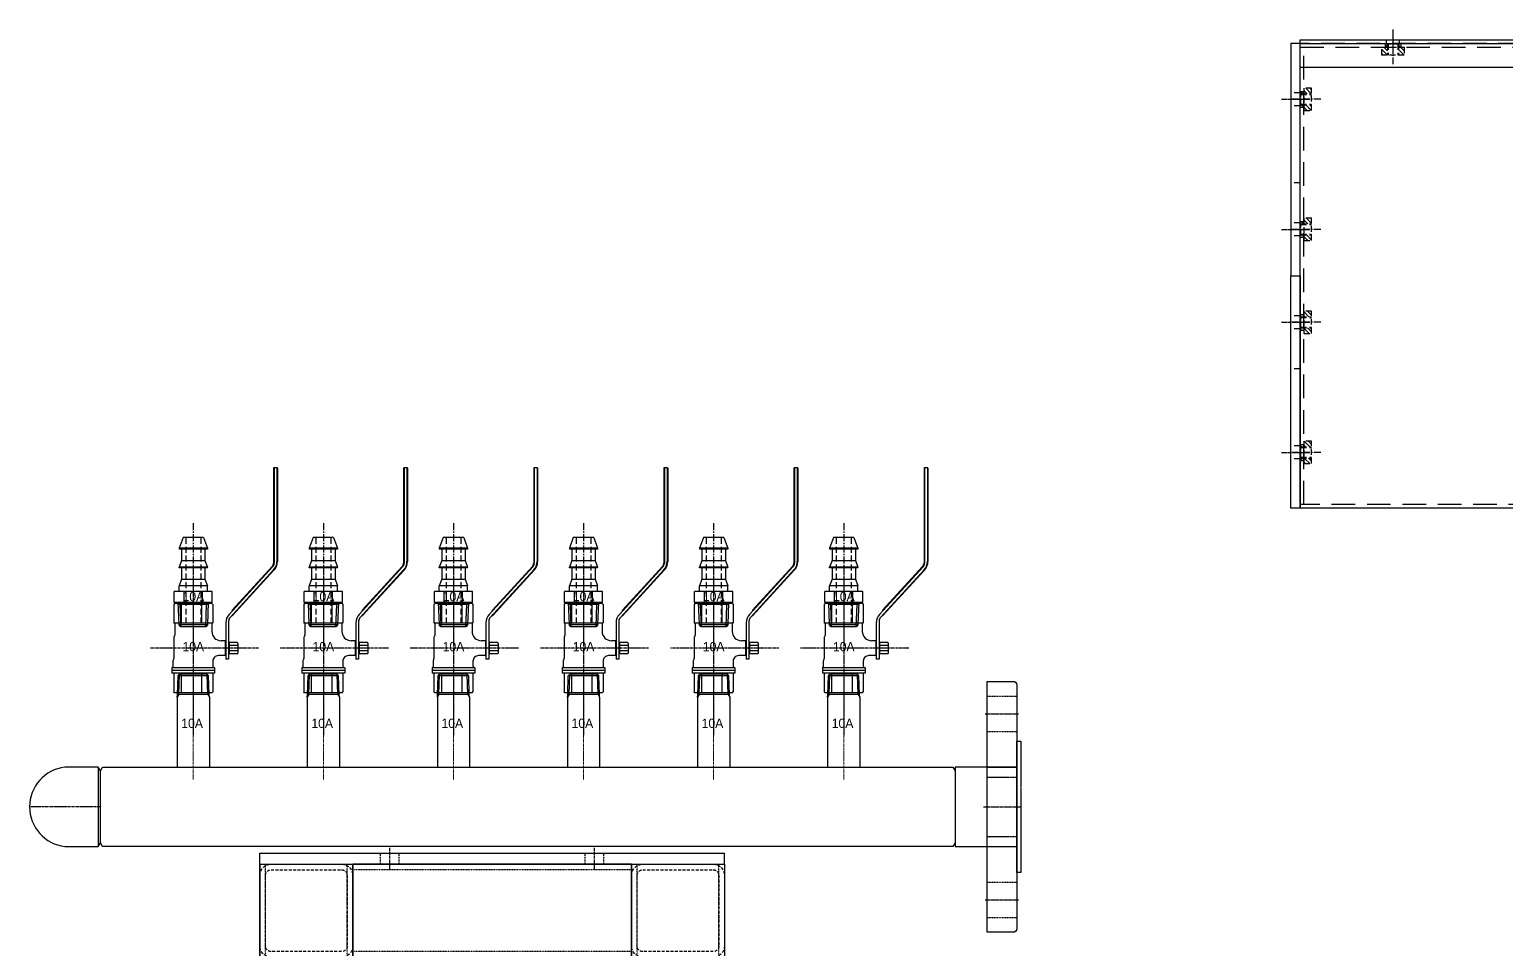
# Model space of a CAD drawing. Header units: millimetres. Extents: x -18234 to 26733, y 279 to 18488.
# Drawn here: x 10182 to 10976, y 6746 to 7241 of the extents above; entities that cross this region are included whole.
import ezdxf

# ---------------------------------------------------------------- set-up
doc = ezdxf.new("R2010")
doc.units = ezdxf.units.MM
for name, pattern in [('CENTER', [2, 1.25, -0.25, 0.25, -0.25]), ('CENTER1', [10, 7, -1, 1, -1]), ('HIDDEN', [0.375, 0.25, -0.125]), ('HIDDEN1', [1.5, 1, -0.5]), ('HIDDEN2', [4.7625, 3.175, -1.5875]), ('HIDDENX2', [19.05, 12.7, -6.35]), ('PHANTOM', [2.5, 1.25, -0.25, 0.25, -0.25, 0.25, -0.25])]:
    doc.linetypes.add(name, pattern=pattern)
doc.layers.add('02 숨은선', color=2, linetype='HIDDEN2', lineweight=15)
doc.layers.add('1중심선', color=1, linetype='CENTER', lineweight=18)
for name, color, linetype in [('3', 5, 'Continuous'), ('4', 102, 'Continuous'), ('44', 4, 'CENTER'), ('CENTER', 1, 'CENTER'), ('CL', 1, 'CENTER'), ('HL', 2, 'HIDDEN'), ('PL', 5, 'PHANTOM'), ('마크5', 254, 'Continuous')]:
    doc.layers.add(name, color=color, linetype=linetype)
doc.styles.add('H', font='')
doc.styles.get('H').set_extended_font_data('Dotum')

# ---------------------------------------------------------------- blocks, each defined once
blk = doc.blocks.new('RCWAEREW4WRTFE')
blk.add_line((-586.05, -10464.07), (-586.05, -10506.77))
blk.add_lwpolyline([(-584.84, -10465.97), (-586.05, -10464.07), (-603.89, -10464.07, 0.892272), (-603.89, -10506.77), (-586.05, -10506.77), (-584.84, -10504.87)], format="xyb", close=True)
at = {"layer": 'CENTER'}
blk.add_line((-584.84, -10485.42), (-622.94, -10485.42), dxfattribs=at)
blk = doc.blocks.new('A$C42802DEA')
for p, q in [((0.14, 45.77), (0.46, 55.97)), ((16.1, 56.77), (1.2, 56.77)), ((17.16, 45.77), (16.84, 55.97)), ((0, 44.33), (0.14, 45.77)), ((0, 44.33), (0, 6.77)), ((17.16, 45.77), (0.14, 45.77)), ((17.3, 44.33), (17.16, 45.77)), ((17.3, 44.33), (17.3, 6.77)), ((0, 6.77), (17.3, 6.77))]:
    blk.add_line(p, q)
at = {"layer": '1중심선'}
blk.add_line((8.65, 59.38), (8.65, 0), dxfattribs=at)
at = {"layer": '3'}
for p, q in [((0.46, 55.97), (1.2, 56.77)), ((16.84, 55.97), (0.46, 55.97)), ((16.84, 55.97), (16.1, 56.77))]:
    blk.add_line(p, q, dxfattribs=at)
at = {"layer": '4'}
for p, q in [((0.85, 45.77), (1.2, 56.77)), ((16.45, 45.77), (16.1, 56.77)), ((0.85, 45.77), (0, 44.33)), ((16.45, 45.77), (17.3, 44.33))]:
    blk.add_line(p, q, dxfattribs=at)
blk = doc.blocks.new('ASFSFSA')
blk.add_blockref('A$C42802DEA', (3027.06, -4148.87))
at = {"insert": (3029.27, -4116.01), "char_height": 5, "width": 22.7607, "attachment_point": 1, "style": 'H'}
blk.add_mtext('10A', dxfattribs=at)
blk = doc.blocks.new('BA-10S')
for p, q in [((-97, 45.1), (-97, 43.4)), ((-97, 45), (-46.61, 45)), ((-97, 43.5), (-45.81, 43.5)), ((-96.8, 45.3), (-46.61, 45.3)), ((-96.8, 43.2), (-45.81, 43.2)), ((-43.94, 42.45), (-20.41, 20.93)), ((-43.74, 42.67), (-18.18, 19.3)), ((-42.12, 43.2), (-16.57, 19.83)), ((-41.92, 43.42), (-17.32, 20.93)), ((-2.7, 24), (2.7, 24)), ((-1.5, 24), (-1.5, 19.3)), ((1.5, 24), (1.5, 19.3)), ((-14.5, 19), (6, 19)), ((-13.69, 17.5), (6, 17.5)), ((-4, 17.5), (-4, 15)), ((-4, 17.2), (4, 17.2)), ((-3, 23.7), (-3, 19)), ((-3, 19.3), (3, 19.3)), ((3, 23.7), (3, 19)), ((4, 17.5), (4, 13.5)), ((6, 19), (6, 17.5)), ((-24, 10.07), (-23.43, 10.5)), ((-24, 10.07), (-24, -10.07)), ((-23.43, 10.5), (-13.7, 10.5)), ((-13.5, 10.3), (-13.5, 10.2)), ((-13.5, 10.3), (-13.5, -10.3)), ((-13.3, 10), (-9, 10)), ((7, 10.5), (9.5, 10.5)), ((10.5, 11.5), (13.5, 11.5)), ((10.5, 11.5), (10.5, -11.5)), ((12, 11.5), (12, -11.5)), ((13.5, 11.5), (13.5, -11.5)), ((13.5, 10.5), (23.43, 10.5)), ((24, 10.07), (23.43, 10.5)), ((24, 10.07), (24, -10.07)), ((-24, 4.5), (-13.5, 4.5)), ((13.5, 4.5), (24, 4.5)), ((-24, -6.5), (-13.5, -6.5)), ((13.5, -6.5), (24, -6.5)), ((-24, -10.07), (-23.43, -10.5)), ((-23.43, -10.5), (-13.7, -10.5)), ((-13.3, -10), (-6.96, -10)), ((-6.45, -10.14), (-6.08, -10.36)), ((-5.57, -10.5), (5.6, -10.5)), ((6.17, -10.68), (6.38, -10.82)), ((6.95, -11), (10, -11)), ((10.5, -11.5), (13.5, -11.5)), ((13.5, -10.5), (23.43, -10.5)), ((24, -10.07), (23.43, -10.5))]:
    blk.add_line(p, q)
for centre, radius, start, end in [((-96.8, 45.1), 0.2, 90, 180), ((-96.8, 43.4), 0.2, 180, 270), ((-46.61, 38.5), 6.8, 46.35538, 90), ((-46.61, 38.5), 6.5, 46.35538, 90), ((-45.81, 40.5), 3, 46.35538, 90), ((-45.81, 40.5), 2.7, 46.35538, 90), ((-2.7, 23.7), 0.3, 90, 180), ((2.7, 23.7), 0.3, 360, 90), ((-20.14, 21.32), 0.474, 235.74532, 296.64734), ((-13.69, 24), 6.5, 226.35538, 270), ((12.9, 19.92), 30.25, 178.09352, 178.84557), ((-14.5, 22), 3, 226.35538, 270), ((-13.7, 10.3), 0.2, 0, 90), ((-13.3, 10.2), 0.2, 180, 270), ((-9, 15), 5, 270, 0), ((7, 13.5), 3, 180, 270), ((9.5, 11.5), 1, 270, 0), ((-13.7, -10.3), 0.2, 270, 0), ((-13.3, -10.2), 0.2, 90, 180), ((-6.96, -11), 1, 59.20053, 90), ((-5.57, -9.5), 1, 239.20053, 270), ((5.6, -11.5), 1, 55.45362, 90), ((6.95, -10), 1, 235.45362, 270), ((10, -11.5), 0.5, 0, 90)]:
    blk.add_arc(centre, radius, start, end)
at = {"layer": 'CENTER'}
for p, q in [((0, 35.04), (0, -23.24)), ((-40.44, 0), (47, 0))]:
    blk.add_line(p, q, dxfattribs=at)
blk = doc.blocks.new('A$C77996F6E')
blk.add_blockref('BA-10S', (97, 23.24))
blk = doc.blocks.new('ASFASFFFF')
at = {"rotation": 270}
blk.add_blockref('A$C77996F6E', (3012.47, -3981.1), dxfattribs=at)
at = {"insert": (3029.91, -4074.78), "char_height": 5, "width": 22.7607, "attachment_point": 1, "style": 'H'}
blk.add_mtext('10A', dxfattribs=at)
blk = doc.blocks.new('A$C58A02667')
at = {"color": 1, "linetype": 'CENTER', "ltscale": 3}
blk.add_line((10.25, 62.82), (10.25, 0), dxfattribs=at)
for p, q in [((4.75, 55.08), (2.65, 49.31)), ((2.65, 49.31), (2.65, 48.81)), ((17.85, 49.31), (2.65, 49.31)), ((17.85, 48.81), (2.65, 48.81)), ((3.95, 48.81), (3.95, 42.81)), ((15.75, 55.08), (4.75, 55.08)), ((15.75, 55.08), (17.85, 49.31)), ((16.55, 48.81), (16.55, 42.81)), ((17.85, 49.31), (17.85, 48.81)), ((3.95, 42.81), (2.65, 39.24)), ((3.95, 42.81), (16.55, 42.81)), ((16.55, 42.81), (17.85, 39.24)), ((17.85, 39.24), (2.65, 39.24)), ((2.65, 38.73), (2.65, 39.24)), ((17.85, 38.73), (2.65, 38.73)), ((17.85, 38.73), (2.65, 38.73)), ((3.95, 32.73), (2.65, 29.16)), ((3.95, 38.73), (3.95, 32.73)), ((3.95, 32.73), (16.55, 32.73)), ((16.55, 38.73), (16.55, 32.73)), ((16.55, 32.73), (17.85, 29.16)), ((17.85, 38.73), (17.85, 39.24)), ((0, 20.08), (0, 26.08)), ((20.5, 26.08), (0, 26.08)), ((17.85, 29.16), (2.65, 29.16)), ((2.65, 26.08), (2.65, 29.16)), ((5.34, 20.08), (5.34, 26.08)), ((15.16, 20.08), (15.16, 26.08)), ((17.85, 26.08), (17.85, 29.16)), ((20.5, 20.08), (20.5, 26.08)), ((20.5, 20.08), (0, 20.08)), ((2, 20.08), (2.5, 8.3)), ((18.5, 20.08), (2, 20.08)), ((18, 8.3), (18.5, 20.08)), ((3.5, 7.08), (2.5, 8.3)), ((2.5, 8.3), (18, 8.3)), ((18, 8.3), (16.96, 7.08)), ((16.96, 7.08), (3.5, 7.08))]:
    blk.add_line(p, q)
at = {"color": 2, "linetype": 'HIDDEN2'}
for p, q in [((6.05, 55.08), (6.25, 54.88)), ((6.25, 54.88), (6.25, 7.08)), ((14.45, 55.08), (14.25, 54.88)), ((14.25, 54.88), (14.25, 7.08))]:
    blk.add_line(p, q, dxfattribs=at)
at = {"color": 3}
for p, q in [((3.07, 19.08), (2, 20.08)), ((18.46, 19.08), (2.04, 19.08)), ((3.07, 19.08), (3.5, 7.08)), ((16.96, 7.08), (17.43, 19.08)), ((18.5, 20.08), (17.43, 19.08))]:
    blk.add_line(p, q, dxfattribs=at)
blk = doc.blocks.new('ASFDASFS')
blk.add_blockref('A$C58A02667', (2960.23, -4050.81))
at = {"insert": (2964.73, -4024.95), "char_height": 5, "width": 22.7607, "attachment_point": 1, "style": 'H'}
blk.add_mtext('10A', dxfattribs=at)
blk = doc.blocks.new('A$C33E11796')
for name, p in [('ASFASFFFF', (-3012.47, 4148.87)), ('ASFDASFS', (-2947.24, 4126)), ('ASFSFSA', (-3012.47, 4148.87))]:
    blk.add_blockref(name, p)
blk = doc.blocks.new('A$C782951C8')
at = {"layer": '44'}
for points in [[(47, 100.2), (50, 100.2), (50, 0), (47, 0)], [(0, 19.9), (47, 19.9), (47, 80.4), (0, 80.4)]]:
    blk.add_lwpolyline(points, close=True, dxfattribs=at)
blk = doc.blocks.new('A$C63697C70')
at = {"ltscale": 0.5}
for p, q in [((2, 135), (2, 0)), ((16, 135), (2, 135)), ((18, 2), (18, 133)), ((2, 88.85), (18, 88.85)), ((2, 46.15), (18, 46.15)), ((2, 0), (16, 0))]:
    blk.add_line(p, q, dxfattribs=at)
for centre, start, end in [((16, 133), 0, 90), ((16, 2), 270, 0)]:
    blk.add_arc(centre, 2, start, end, dxfattribs=at)
at = {"layer": 'CL', "ltscale": 0.5}
for p, q in [((1, 117.5), (19, 117.5)), ((0, 67.5), (20, 67.5)), ((1, 17.5), (19, 17.5))]:
    blk.add_line(p, q, dxfattribs=at)
at = {"layer": 'HL', "ltscale": 0.5}
for p, q in [((2, 127), (18, 127)), ((2, 108), (18, 108)), ((2, 27), (18, 27)), ((2, 8), (18, 8))]:
    blk.add_line(p, q, dxfattribs=at)
at = {"layer": 'PL', "ltscale": 0.5}
for p, q in [((2, 83.5), (18, 83.5)), ((2, 51.5), (18, 51.5))]:
    blk.add_line(p, q, dxfattribs=at)
blk = doc.blocks.new('A$C40CC65C4')
at = {"color": 5}
for p, q in [((38.1, 86.95), (39.31, 88.85)), ((39.31, 88.85), (496.89, 88.85)), ((496.89, 88.85), (498.1, 86.95)), ((38.1, 48.05), (38.1, 86.95)), ((498.1, 86.95), (498.1, 48.05)), ((39.31, 46.15), (38.1, 48.05)), ((498.1, 48.05), (496.89, 46.15)), ((496.89, 46.15), (39.31, 46.15))]:
    blk.add_line(p, q, dxfattribs=at)
at = {"ltscale": 0.5, "xscale": -1, "rotation": 180}
blk.add_blockref('A$C63697C70', (513.27, 135), dxfattribs=at)
at = {"layer": '마크5'}
for name, p in [('A$C33E11796', (64.86, 82.08)), ('A$C33E11796', (134.86, 82.08)), ('A$C33E11796', (204.86, 82.08)), ('A$C33E11796', (274.86, 82.08)), ('A$C33E11796', (344.86, 82.08)), ('A$C33E11796', (414.86, 82.08)), ('RCWAEREW4WRTFE', (622.94, 10552.92))]:
    blk.add_blockref(name, p, dxfattribs=at)
at = {"layer": '마크5', "xscale": 0.7057851236616769, "yscale": 0.7057851236616769, "zscale": 0.7057851236616769}
blk.add_blockref('A$C782951C8', (498.1, 32.14), dxfattribs=at)
blk = doc.blocks.new('A$C2EF3131F')
at = {"linetype": 'HIDDEN2'}
h = blk.add_hatch(dxfattribs=at)
h.set_pattern_fill('ANSI31', color=2, scale=0.5, style=0)
h.set_pattern_definition([(45, (-11955.3411, -14227.6622), (-1.12253202, 1.12253202), [])])
h.paths.add_polyline_path([(6, 3), (6, 6), (1.8, 6), (1.8, 3)])
h.paths.add_polyline_path([(1.8, 4.25), (0, 4.25), (0, 3), (1.8, 3)])
h.paths.add_polyline_path([(1.8, -4.25), (1.8, -3), (0, -3), (0, -4.25)])
h.paths.add_polyline_path([(1.8, -3), (1.8, -6), (6, -6), (6, -3)])
at = {"color": 2, "linetype": 'HIDDEN2'}
for p, q in [((0, -4.25), (0, 4.25)), ((0, 4.25), (1.8, 4.25)), ((0, 3), (6, 3)), ((0, 2.6), (6, 2.6)), ((1.8, -6), (1.8, 6)), ((1.8, 6), (6, 6)), ((6, 6), (6, -6)), ((0, -2.6), (6, -2.6)), ((0, -3), (6, -3)), ((0, -4.25), (1.8, -4.25)), ((6, -6), (1.8, -6))]:
    blk.add_line(p, q, dxfattribs=at)
at = {"layer": 'CENTER', "color": 1, "linetype": 'CENTER', "ltscale": 3}
blk.add_line((11, 0), (-5, 0), dxfattribs=at)
blk = doc.blocks.new('A$C579619B4')
at = {"linetype": 'HIDDEN2'}
h = blk.add_hatch(dxfattribs=at)
h.set_pattern_fill('ANSI31', color=2, scale=0.5, style=0)
h.set_pattern_definition([(45, (-11957.1411, -14227.6622), (-1.12253202, 1.12253202), [])])
h.paths.add_polyline_path([(4.2, 3), (4.2, 6), (0, 6), (0, 3)])
h.paths.add_polyline_path([(0, 4.25), (-1.8, 4.25), (-1.8, 3), (0, 3)])
h.paths.add_polyline_path([(0, -4.25), (0, -3), (-1.8, -3), (-1.8, -4.25)])
h.paths.add_polyline_path([(0, -3), (0, -6), (4.2, -6), (4.2, -3)])
at = {"color": 2, "linetype": 'HIDDEN2'}
for p, q in [((-1.8, -4.25), (-1.8, 4.25)), ((-1.8, 4.25), (0, 4.25)), ((-1.8, 3), (4.2, 3)), ((-1.8, 2.6), (4.2, 2.6)), ((0, -6), (0, 6)), ((0, 6), (4.2, 6)), ((4.2, 6), (4.2, -6)), ((-1.8, -2.6), (4.2, -2.6)), ((-1.8, -3), (4.2, -3)), ((-1.8, -4.25), (0, -4.25)), ((4.2, -6), (0, -6))]:
    blk.add_line(p, q, dxfattribs=at)
at = {"layer": 'CENTER', "color": 1, "linetype": 'CENTER', "ltscale": 3}
blk.add_line((9.2, 0), (-6.8, 0), dxfattribs=at)
blk = doc.blocks.new('A$C02D15A55')
at = {"color": 2, "linetype": 'HIDDENX2'}
for p, q in [((0, -2), (1687, -2)), ((1685, -2), (1685, -248)), ((1687, -248), (0, -248))]:
    blk.add_line(p, q, dxfattribs=at)
at = {"color": 4}
blk.add_lwpolyline([(0, -250), (0, 0), (1687, 0), (1687, -250)], close=True, dxfattribs=at)
at = {"color": 4, "xscale": -1}
for p in [(1686.8, -30), (1686.8, -100), (1686.8, -150), (1686.8, -220)]:
    blk.add_blockref('A$C2EF3131F', p, dxfattribs=at)
at = {"color": 4, "rotation": 90}
blk.add_blockref('A$C579619B4', (1637, -248, -2745.71), dxfattribs=at)
blk = doc.blocks.new('A$C66056C52')
at = {"color": 1, "linetype": 'CENTER'}
for p, q in [((-10, 0), (5, 0)), ((-10, -70), (5, -70))]:
    blk.add_line(p, q, dxfattribs=at)
at = {"linetype": 'HIDDEN2'}
for p, q in [((0, 3.5), (-5, 3.5)), ((0, -3.5), (-5, -3.5)), ((0, -45), (-5, -45)), ((0, -66.5), (-5, -66.5)), ((0, -73.5), (-5, -73.5))]:
    blk.add_line(p, q, dxfattribs=at)
at = {"color": 2, "elevation": 5491.41}
blk.add_lwpolyline([(0, 30), (-5, 30), (-5, -95), (0, -95)], close=True, dxfattribs=at)
blk = doc.blocks.new('A$C4E973352')
at = {"color": 2, "linetype": 'HIDDENX2'}
for p, q in [((-1098, 1, 2745.71), (50, 1, 2745.71)), ((-3.5, 1), (-3.5, -1)), ((3.5, 1), (3.5, -1))]:
    blk.add_line(p, q, dxfattribs=at)
at = {"color": 1, "linetype": 'CENTER1'}
blk.add_line((0, 6.5), (0, -6.5), dxfattribs=at)
at = {"color": 4, "elevation": 2745.71}
blk.add_lwpolyline([(-1100, -1), (-1100, 14), (50, 14), (50, -1)], close=True, dxfattribs=at)
blk = doc.blocks.new('etr')
at = {"color": 2, "linetype": 'HIDDEN1'}
for p, q in [((3853.17, -24197.45), (3859.17, -24197.45)), ((3853.17, -24207.45), (3859.17, -24207.45))]:
    blk.add_line(p, q, dxfattribs=at)
at = {"color": 1, "linetype": 'CENTER'}
blk.add_line((3850.17, -24202.45), (3862.17, -24202.45), dxfattribs=at)
blk = doc.blocks.new('A$C68565C69')
for p, q in [((3, 250), (9, 250)), ((3, 250), (3, 0)), ((9, 250), (9, 0)), ((3, 0), (9, 0))]:
    blk.add_line(p, q)
for p in [(-3850.17, 24382.45), (-3850.17, 24272.45)]:
    blk.add_blockref('etr', p)
blk = doc.blocks.new('asdfasfdfas')
at = {"color": 2, "linetype": 'HIDDEN2', "ltscale": 0.5}
for p, q in [((298053.32, 11177), (298015.32, 11177)), ((298053.32, 11174), (298015.32, 11174)), ((298009.32, 11171), (298009.32, 11133)), ((298012.32, 11171), (298012.32, 11133)), ((298056.32, 11133), (298056.32, 11171)), ((298059.32, 11133), (298059.32, 11171)), ((298015.32, 11130), (298053.32, 11130)), ((298015.32, 11127), (298053.32, 11127))]:
    blk.add_line(p, q, dxfattribs=at)
for centre, radius, start, end in [((298015.32, 11171), 6, 90, 180), ((298015.32, 11171), 3, 90, 180), ((298053.32, 11171), 6, 0, 90), ((298053.32, 11171), 3, 0, 90), ((298015.32, 11133), 6, 180, 270), ((298015.32, 11133), 3, 180, 270), ((298053.32, 11133), 6, 270, 0), ((298053.32, 11133), 3, 270, 0)]:
    blk.add_arc(centre, radius, start, end, dxfattribs=at)
blk = doc.blocks.new('asdfasfsaf')
at = {"ltscale": 0.5}
for p, q in [((146035.57, 26838.89), (146035.57, 26688.89)), ((146085.57, 26838.89), (146035.57, 26838.89)), ((146085.57, 26688.89), (146085.57, 26838.89)), ((146085.57, 26688.89), (146035.57, 26688.89))]:
    blk.add_line(p, q, dxfattribs=at)
at = {"layer": 'HL', "ltscale": 0.5}
for p, q in [((146038.57, 26838.89), (146038.57, 26688.89)), ((146082.57, 26838.89), (146082.57, 26688.89))]:
    blk.add_line(p, q, dxfattribs=at)
blk = doc.blocks.new('SDFGSDGSDGFSDDS')
at = {"color": 2, "linetype": 'HIDDEN2', "ltscale": 0.5}
for p, q in [((133381.55, -4952.67), (133381.55, -4942.67)), ((133400.55, -4952.67), (133400.55, -4942.67))]:
    blk.add_line(p, q, dxfattribs=at)
at = {"layer": 'CL', "ltscale": 0.5}
for p, q in [((133386.05, -4954.67), (133386.05, -4940.67)), ((133396.05, -4954.67), (133396.05, -4940.67))]:
    blk.add_line(p, q, dxfattribs=at)
blk = doc.blocks.new('XCVBXCBVCXBX')
at = {"ltscale": 0.5}
for p, q in [((133376.05, -4942.67), (133376.05, -4952.67)), ((133376.05, -4942.67), (133626.05, -4942.67)), ((133626.05, -4942.67), (133626.05, -4952.67)), ((133376.05, -4952.67), (133626.05, -4952.67))]:
    blk.add_line(p, q, dxfattribs=at)
for p in [(5, 0), (110, 0)]:
    blk.add_blockref('SDFGSDGSDGFSDDS', p)
at = {"xscale": -1}
blk.add_blockref('SDFGSDGSDGFSDDS', (266997.11, 0), dxfattribs=at)
blk = doc.blocks.new('A$C26DF1DF9')
blk.add_blockref('XCVBXCBVCXBX', (-133376.05, 4954.67))
blk = doc.blocks.new('A$C6E781C67')
at = {"layer": 'CL', "ltscale": 0.5}
blk.add_line((12, 4), (0, 4), dxfattribs=at)
at = {"layer": 'HL', "ltscale": 3}
for p, q in [((2, 8), (2.68, 7.32)), ((2, 8), (10, 8)), ((9.33, 7.32), (10, 8)), ((2, 0), (2.68, 0.68)), ((2.68, 7.32), (2.68, 0.68)), ((2.68, 7.32), (9.33, 7.32)), ((2.68, 0.68), (9.33, 0.68)), ((9.33, 7.32), (9.33, 0.68)), ((9.33, 0.68), (10, 0)), ((2, 0), (10, 0))]:
    blk.add_line(p, q, dxfattribs=at)
blk = doc.blocks.new('SFDGASDF')
for p, q in [((4398.42, -26303.09), (4403.42, -26303.09)), ((4398.42, -26303.09), (4398.42, -26363.09)), ((4403.42, -26303.09), (4403.42, -26363.09)), ((4398.42, -26363.09), (4403.42, -26363.09))]:
    blk.add_line(p, q)
for p in [(4396.42, -26322.09), (4396.42, -26352.09)]:
    blk.add_blockref('A$C6E781C67', p)
blk = doc.blocks.new('A$C7FD644DB')
for p, q in [((0, 100), (5, 100)), ((0, 0), (0, 100)), ((5, 100), (5, 0)), ((0, 80), (5, 80)), ((5, 0), (0, 0))]:
    blk.add_line(p, q)
blk = doc.blocks.new('A$C2B0E1651')
at = {"ltscale": 0.5}
for p, q in [((7, 1412), (57, 1412)), ((7, 12), (7, 1412)), ((7, 1412), (7, 1362)), ((57, 1412), (57, 12)), ((207, 1412), (257, 1412)), ((207, 12), (207, 1412)), ((207, 1412), (207, 1362)), ((257, 1412), (257, 12)), ((57, 12), (7, 12)), ((257, 12), (207, 12))]:
    blk.add_line(p, q, dxfattribs=at)
at = {"layer": 'HL', "ltscale": 0.5}
for p, q in [((10, 12), (10, 1412)), ((54, 12), (54, 1412)), ((210, 12), (210, 1412)), ((254, 12), (254, 1412))]:
    blk.add_line(p, q, dxfattribs=at)
at = {"xscale": -1}
for name, p in [('asdfasfdfas', (298066.32, -9765)), ('asdfasfdfas', (298266.32, -9765)), ('SFDGASDF', (4660.42, 26447.09))]:
    blk.add_blockref(name, p, dxfattribs=at)
at = {"rotation": 270}
for p in [(-26631.89, 147447.57), (-26631.89, 146887.05), (-26631.89, 146297.57)]:
    blk.add_blockref('asdfasfsaf', p, dxfattribs=at)
for name, p in [('SFDGASDF', (-4396.42, 26447.09)), ('A$C26DF1DF9', (7, 0))]:
    blk.add_blockref(name, p)
at = {"layer": '02 숨은선'}
blk.add_blockref('A$C7FD644DB', (29.5, 1262), dxfattribs=at)
at = {"layer": '02 숨은선', "xscale": -1}
blk.add_blockref('A$C7FD644DB', (234.5, 1262), dxfattribs=at)
blk = doc.blocks.new('sdafasfdasdfasffasdfas')
at = {"color": 0}
blk.add_blockref('A$C2B0E1651', (10298.683, 5379.631), dxfattribs=at)

msp = doc.modelspace()

# ---------------------------------------------------------------- block references
for name, p, rotation in [('A$C4E973352', (10915.434, 7234.135, -2745.707), 180), ('A$C02D15A55', (12552.434, 6983.135), 180), ('A$C68565C69', (10555.684, 6788.632), 90)]:
    msp.add_blockref(name, p, dxfattribs=dict(rotation=rotation))
msp.add_blockref('A$C66056C52', (10865.434, 7203.135))
at = {"xscale": -1, "rotation": 180}
msp.add_blockref('A$C66056C52', (10865.434, 7013.135), dxfattribs=at)
at = {"ltscale": 0.5}
msp.add_blockref('A$C40CC65C4', (10181.746, 6755.009), dxfattribs=at)

# ---------------------------------------------------------------- next in the draw order: block references
msp.add_blockref('sdafasfdasdfasffasdfas', (0, 0))

doc.saveas('drawing.dxf')
